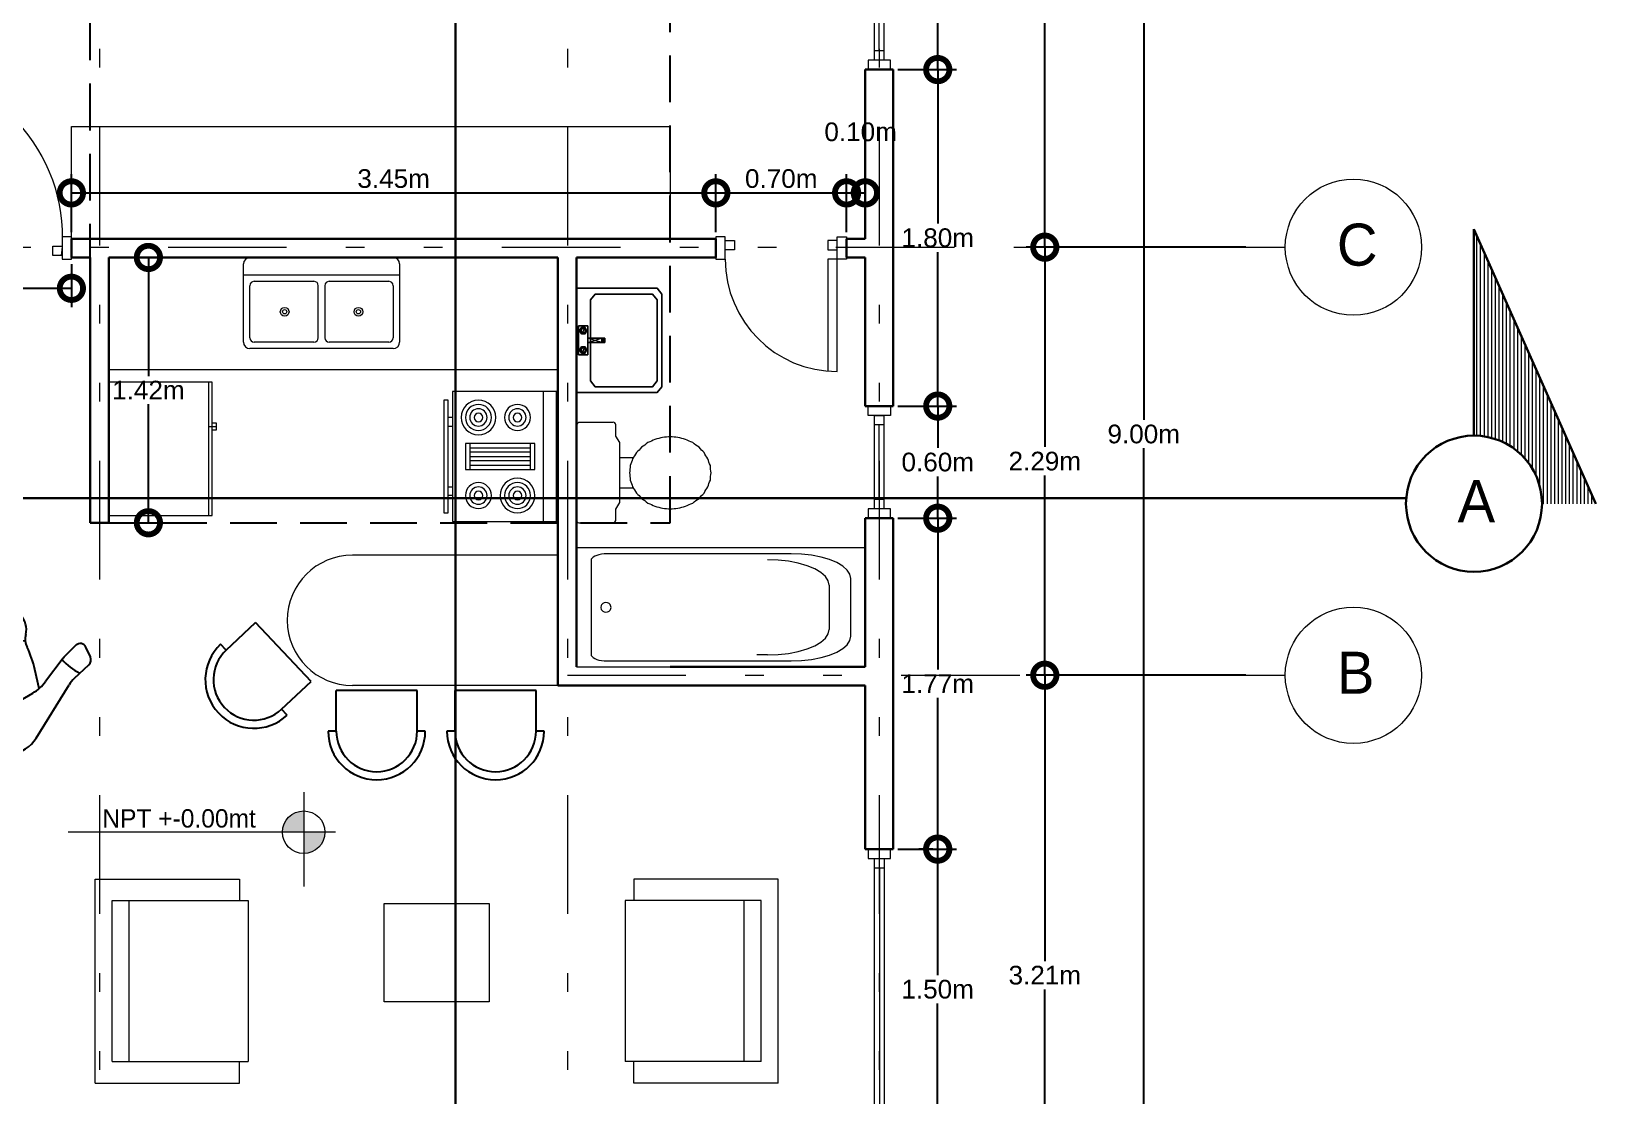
# Model space of a CAD drawing. Header units: inches. Extents: x -22.5 to 70.9, y -14.1 to 48.3.
# Drawn here: x 31.52 to 39.89, y 29.08 to 34.77 of the extents above; entities that cross this region are included whole.
import ezdxf

# ---------------------------------------------------------------- set-up
doc = ezdxf.new("R2010")
doc.units = ezdxf.units.IN
doc.header["$MEASUREMENT"] = 0
for name, pattern in [('DASHDOT2', [12.7, 6.35, -3.175, 0, -3.175]), ('DASHED2', [0.375, 0.25, -0.125]), ('DIVIDE', [31.75, 12.7, -6.35, 0, -6.35, 0, -6.35]), ('HIDDEN', [0.375, 0.25, -0.125])]:
    doc.linetypes.add(name, pattern=pattern)
for name, color, linetype, lineweight in [('corte', 7, 'Continuous', 30), ('cotas', 1, 'Continuous', 13), ('ejes', 253, 'DIVIDE', 13), ('muebles', 6, 'Continuous', 13), ('paredes', 7, 'Continuous', 30), ('proyecciones', 95, 'DASHED2', 25), ('punto 1', 2, 'DASHDOT2', 9), ('punto 2', 3, 'Continuous', 20), ('pv', 4, 'Continuous', 5), ('rotulacion', 7, 'Continuous', 15)]:
    doc.layers.add(name, color=color, linetype=linetype, lineweight=lineweight)
doc.layers.add('FURNITURE', color=6, linetype='Continuous')
doc.layers.add('PERSONAS', color=51, linetype='Continuous')
doc.styles.add('ATTR', font='romans.shx', dxfattribs={"width": 0.8, "height": 46.489728})
doc.styles.add('DIMS', font='ARIAL.TTF')
doc.dimstyles.new('DIMS', dxfattribs={"dimtxt": 0.1, "dimasz": 0.25, "dimexe": 0.1, "dimexo": 0.025, "dimgap": 0.025, "dimtad": 1, "dimtih": 1, "dimtoh": 1, "dimzin": 1, "dimdsep": 46, "dimtxsty": 'DIMS', "dimblk1": 'DOTSMALL', "dimblk2": 'DOTSMALL', "dimsah": 1, "dimcen": 0.09, "dimclrd": 9, "dimclre": 9, "dimclrt": 2, "dimazin": 0, "dimtfac": 1, "dimtofl": 0, "dimtmove": 0, "dimatfit": 3, "dimldrblk": 'DOTSMALL', "dimfxl": 1, "dimtolj": 1, "dimtzin": 0, "dimarcsym": 0})

# ---------------------------------------------------------------- blocks, each defined once
blk = doc.blocks.new('Range-Oven - 30 in top')
for p, q in [((0, -3), (30, -3)), ((12, -6), (18, -6)), ((13, -20), (13, -6)), ((14, -6), (14, -20)), ((15, -20), (15, -6)), ((16, -6), (16, -20)), ((17, -20), (17, -6)), ((18, -20), (12, -20)), ((6, -24), (6, -25)), ((8, -25), (8, -24)), ((22, -25), (22, -24)), ((24, -24), (24, -25))]:
    blk.add_line(p, q)
for points in [[(0, -24), (0, 0), (30, 0), (30, -24)], [(12, -21), (12, -5), (18, -5), (18, -21)], [(2, -26), (2, -25), (28, -25), (28, -26)]]:
    blk.add_lwpolyline(points, close=True)
for centre, radius in [((6, -9), 4), ((6, -9), 3), ((6, -9), 2), ((24, -9), 3), ((24, -9), 2), ((6, -9), 1), ((24, -9), 1), ((24, -18), 4), ((6, -18), 3), ((6, -18), 2), ((6, -18), 1), ((24, -18), 3), ((24, -18), 2), ((24, -18), 1)]:
    blk.add_circle(centre, radius)
blk = doc.blocks.new('Sink-double - 36 in top')
for p, q in [((-18, -4), (18, -4)), ((-0.75, -18.5), (-0.75, -6.5)), ((0.75, -6.5), (0.75, -18.5))]:
    blk.add_line(p, q)
for points in [[(-16.5, 0), (16.5, 0)], [(-18, -19.5), (-18, -1.5)], [(18, -1.5), (18, -19.5)], [(-16.5, -18.5), (-16.5, -6.5)], [(-15.5, -5.5), (-1.75, -5.5)], [(1.75, -5.5), (15.5, -5.5)], [(16.5, -6.5), (16.5, -18.5)], [(16.5, -21), (-16.5, -21)], [(-1.75, -19.5), (-15.5, -19.5)], [(15.5, -19.5), (1.75, -19.5)]]:
    blk.add_lwpolyline(points)
for centre, radius in [((-8.5, -12.5), 1), ((-8.5, -12.5), 0.5), ((8.5, -12.5), 1), ((8.5, -12.5), 0.5)]:
    blk.add_circle(centre, radius)
for centre, radius, start, end in [((-16.5, -1.5), 1.5, 90, 180), ((16.5, -1.5), 1.5, 0, 90), ((-15.5, -6.5), 1, 90, 180), ((-1.75, -6.5), 1, 0, 90), ((1.75, -6.5), 1, 90, 180), ((15.5, -6.5), 1, 0, 90), ((-16.5, -19.5), 1.5, 180, 270), ((-15.5, -18.5), 1, 180, 270), ((-1.75, -18.5), 1, 270, 0), ((1.75, -18.5), 1, 180, 270), ((15.5, -18.5), 1, 270, 0), ((16.5, -19.5), 1.5, 270, 0)]:
    blk.add_arc(centre, radius, start, end)
blk = doc.blocks.new('Refrigerator-2 door - 36 in top')
for p, q in [((0, -26.999999), (36, -26.999999)), ((11, -27.999999), (11, -28.999999)), ((11, -28.999999), (13, -28.999999)), ((12, -26.999999), (12, -28.999999)), ((13, -28.999999), (13, -27.999999))]:
    blk.add_line(p, q)
blk.add_lwpolyline([(0, -27.999999), (0, 0), (36, 0), (36, -27.999999)], close=True)
blk = doc.blocks.new('ffff')
at = {"layer": 'cotas', "color": 6}
for points in [[(-0.2895, 0.7934, 0), (-0.2895, -0.752, 0)], [(0.3469, 0.7934, 0), (-0.2895, 0.7934, 0)], [(0.3469, -0.752, 0), (0.3469, 0.7934, 0)], [(-0.2227, 0.7161, 0), (-0.2288, 0.7149, 0), (-0.2347, 0.711, 0), (-0.2402, 0.7048, 0), (-0.2452, 0.6963, 0), (-0.2495, 0.6858, 0), (-0.253, 0.6737, 0), (-0.2556, 0.6603, 0), (-0.2571, 0.646, 0), (-0.2577, 0.6313, 0)], [(0.2801, 0.7161, 0), (-0.2227, 0.7161, 0)], [(0.3151, 0.6313, 0), (0.3145, 0.646, 0), (0.313, 0.6603, 0), (0.3104, 0.6737, 0), (0.3069, 0.6858, 0), (0.3026, 0.6963, 0), (0.2976, 0.7048, 0), (0.2921, 0.711, 0), (0.2862, 0.7149, 0), (0.2801, 0.7161, 0)], [(-0.2577, 0.6313, 0), (-0.2577, -0.3552, 0)], [(0.0042, 0.6452, 0), (0.0027, 0.6363, 0)], [(0.0027, 0.6363, 0), (0.0042, 0.6273, 0)], [(0.0103, 0.6556, 0), (0.0081, 0.6528, 0), (0.0061, 0.6493, 0), (0.0042, 0.6452, 0)], [(0.0042, 0.6273, 0), (0.0061, 0.6232, 0), (0.0081, 0.6197, 0), (0.0103, 0.617, 0)], [(0.0181, 0.6613, 0), (0.0142, 0.659, 0), (0.0103, 0.6556, 0)], [(0.0103, 0.617, 0), (0.0142, 0.6136, 0), (0.0181, 0.6112, 0)], [(0.0287, 0.6636, 0), (0.0181, 0.6613, 0)], [(0.0181, 0.6112, 0), (0.0287, 0.609, 0)], [(0.0382, 0.6621, 0), (0.0287, 0.6636, 0)], [(0.0287, 0.609, 0), (0.0393, 0.6112, 0)], [(0.0471, 0.6556, 0), (0.0427, 0.6594, 0), (0.0382, 0.6621, 0)], [(0.0393, 0.6112, 0), (0.0432, 0.6136, 0), (0.0471, 0.617, 0)], [(0.0532, 0.6452, 0), (0.0514, 0.6493, 0), (0.0493, 0.6528, 0), (0.0471, 0.6556, 0)], [(0.0471, 0.617, 0), (0.0493, 0.6197, 0), (0.0514, 0.6232, 0), (0.0532, 0.6273, 0)], [(0.0547, 0.6363, 0), (0.0532, 0.6452, 0)], [(0.0532, 0.6273, 0), (0.0547, 0.6363, 0)], [(0.3151, -0.3552, 0), (0.3151, 0.6313, 0)], [(-0.2258, -0.2278, 0), (-0.2258, -0.1721, 0)], [(-0.2258, -0.2278, 0), (-0.2238, -0.2853, 0), (-0.2176, -0.3409, 0), (-0.2076, -0.3932, 0), (-0.194, -0.4404, 0), (-0.1772, -0.4811, 0), (-0.1578, -0.5142, 0), (-0.1363, -0.5385, 0), (-0.1133, -0.5535, 0), (-0.0897, -0.5585, 0)], [(0.1471, -0.5585, 0), (0.1707, -0.5535, 0), (0.1937, -0.5385, 0), (0.2152, -0.5142, 0), (0.2346, -0.4811, 0), (0.2514, -0.4404, 0), (0.265, -0.3932, 0), (0.275, -0.3409, 0), (0.2812, -0.2853, 0), (0.2833, -0.2278, 0)], [(-0.2577, -0.3552, 0), (-0.2557, -0.4107, 0), (-0.2497, -0.4645, 0), (-0.24, -0.515, 0), (-0.2269, -0.5606, 0), (-0.2107, -0.6, 0), (-0.1919, -0.6319, 0), (-0.1711, -0.6555, 0), (-0.1489, -0.6699, 0), (-0.1261, -0.6748, 0)], [(0.1835, -0.6748, 0), (0.2063, -0.6699, 0), (0.2285, -0.6555, 0), (0.2493, -0.6319, 0), (0.2681, -0.6, 0), (0.2843, -0.5606, 0), (0.2974, -0.515, 0), (0.3071, -0.4645, 0), (0.3131, -0.4107, 0), (0.3151, -0.3552, 0)], [(0.1471, -0.5585, 0), (-0.0897, -0.5585, 0)], [(-0.2895, -0.752, 0), (0.3469, -0.752, 0)], [(-0.1261, -0.6748, 0), (0.1835, -0.6748, 0)]]:
    blk.add_polyline3d(points, dxfattribs=at)
blk = doc.blocks.new('M_BATH_BASIN_Basin - Rect_M')
at = {"color": 0, "linetype": 'ByBlock', "lineweight": -2}
for p, q in [((16.73, 10.83, 33.46), (0, 10.83, 33.46)), ((0, 10.83, 33.46), (0, -10.83, 33.46)), ((17.72, 9.62, 33.46), (16.73, 10.83, 33.46)), ((3.84, 9.62, 33.46), (2.85, 8.42, 33.46)), ((2.85, 8.42, 33.46), (2.85, -8.42, 33.46)), ((15.75, 9.62, 33.46), (3.84, 9.62, 33.46)), ((16.73, 8.42, 33.46), (15.75, 9.62, 33.46)), ((16.73, -8.42, 33.46), (16.73, 8.42, 33.46)), ((17.72, -9.62, 33.46), (17.72, 9.62, 33.46)), ((2.85, -8.42, 33.46), (3.84, -9.62, 33.46)), ((3.84, -9.62, 33.46), (15.75, -9.62, 33.46)), ((15.75, -9.62, 33.46), (16.73, -8.42, 33.46)), ((16.73, -10.83, 33.46), (17.72, -9.62, 33.46)), ((0, -10.83, 33.46), (16.73, -10.83, 33.46))]:
    blk.add_line(p, q, dxfattribs=at)
for points, invisible_edges in [([(0, -10.83, 27.56), (0, 10.83, 27.56), (16.73, 10.83, 27.56), (16.73, -10.83, 27.56)], 4), ([(3.84, 9.62, 33.46), (15.75, 9.62, 33.46), (16.73, 10.83, 33.46), (0, 10.83, 33.46)], 26), ([(0, -10.83, 33.46), (0, 10.83, 33.46), (2.85, 8.42, 33.46), (2.85, -8.42, 33.46)], 10), ([(2.85, 8.42, 33.46), (3.84, 9.62, 33.46), (0, 10.83, 33.46)], 10), ([(16.73, 8.42, 33.46), (17.72, 9.62, 33.46), (16.73, 10.83, 33.46), (15.75, 9.62, 33.46)], 5), ([(16.73, -10.83, 27.56), (17.72, -9.62, 27.56), (17.72, 9.62, 27.56), (16.73, 10.83, 27.56)], 8), ([(16.73, -8.42, 33.46), (16.73, 8.42, 33.46), (17.72, 9.62, 33.46), (17.72, -9.62, 33.46)], 10), ([(0, -10.83, 33.46), (3.84, -9.62, 33.46), (2.85, -8.42, 33.46)], 9), ([(16.73, -10.83, 33.46), (15.75, -9.62, 33.46), (3.84, -9.62, 33.46), (0, -10.83, 33.46)], 5), ([(16.73, -10.83, 33.46), (15.75, -9.62, 33.46), (16.73, -8.42, 33.46), (17.72, -9.62, 33.46)], 5)]:
    blk.add_3dface(points, dxfattribs=dict(at, invisible_edges=invisible_edges))
at = {"color": 0, "lineweight": -2}
mesh = blk.add_polyface(dxfattribs=at)
corners = [(1.75, -1.35, 35.94), (1.75, -1.35, 34.84), (1, -1.35, 34.84), (1, -1.35, 35.94), (1, -2.65, 34.84), (1, -2.65, 35.94), (1.75, -2.65, 35.94), (1.75, -2.65, 34.84), (0.63, -2, 35.94), (0.63, -2, 34.84), (2.13, -2, 34.84), (2.13, -2, 35.94), (1, 2.65, 34.84), (1, 2.65, 35.94), (0.63, 2, 35.94), (0.63, 2, 34.84), (1.75, 2.65, 35.94), (1.75, 2.65, 34.84), (1, 1.35, 34.84), (1, 1.35, 35.94), (1.75, 1.35, 35.94), (1.75, 1.35, 34.84), (2.13, 2, 34.84), (2.13, 2, 35.94), (5.25, -0.47, 35.48), (2.36, -0.47, 34.45), (2.36, -0.47, 33.46), (5.84, -0.47, 35.48), (5.84, -0.47, 36.07), (5.16, -0.47, 36.07), (5.25, 0.47, 35.48), (5.84, 0.47, 35.48), (5.84, 0.47, 36.07), (2.36, 0.47, 33.46), (2.36, 0.47, 34.45), (5.16, 0.47, 36.07), (0.39, 3, 33.46), (0.39, 3, 34.45), (0.39, -3, 34.45), (0.39, -3, 33.46), (2.36, -3, 33.46), (2.36, -3, 34.45), (2.36, 3, 34.45), (2.36, 3, 33.46), (1.12, -1.55, 34.45), (1.12, -1.55, 34.84), (0.86, -2, 34.84), (0.86, -2, 34.45), (1.12, -2.45, 34.45), (1.12, -2.45, 34.84), (1.64, -2.45, 34.84), (1.64, -2.45, 34.45), (1.9, -2, 34.45), (1.9, -2, 34.84), (1.64, -1.55, 34.84), (1.64, -1.55, 34.45), (1.64, 2.45, 34.84), (1.64, 2.45, 34.45), (1.12, 2.45, 34.45), (1.12, 2.45, 34.84), (1.9, 2, 34.45), (1.9, 2, 34.84), (1.64, 1.55, 34.84), (1.64, 1.55, 34.45), (1.12, 1.55, 34.45), (1.12, 1.55, 34.84), (0.86, 2, 34.84), (0.86, 2, 34.45), (2.13, -2, 35.94), (1.75, -2.65, 35.94), (1, -1.35, 35.94), (2.13, 2, 35.94)]
mesh.append_faces([[corners[k] for k in face] for face in [(0, 1, 2, 3), (4, 5, 6, 7), (8, 9, 4, 5), (2, 3, 8, 9), (6, 7, 10, 11), (10, 11, 0, 1), (12, 13, 14, 15), (16, 17, 12, 13), (18, 19, 20, 21), (14, 15, 18, 19), (22, 23, 16, 17), (20, 21, 22, 23), (36, 37, 38, 39), (40, 41, 42, 43), (38, 39, 40, 41), (42, 43, 36, 37), (44, 45, 46, 47), (46, 47, 48, 49), (48, 49, 50, 51), (50, 51, 52, 53), (52, 53, 54, 55), (54, 55, 44, 45), (56, 57, 58, 59), (60, 61, 56, 57), (62, 63, 60, 61), (64, 65, 62, 63), (66, 67, 64, 65), (58, 59, 66, 67), (38, 41, 42, 37)]], dxfattribs={"color": 0})
mesh.append_faces([[corners[k] for k in face] for face in [(24, 25, 26, 26), (30, 26, 33, 33), (30, 26, 24, 24), (34, 29, 35, 35), (34, 29, 25, 25), (25, 33, 34, 34), (27, 32, 31, 31), (31, 24, 30, 30), (31, 24, 27, 27), (35, 28, 32, 32), (35, 28, 29, 29)]], dxfattribs={"vtx0": -1, "color": 0})
mesh.append_faces([[corners[k] for k in face] for face in [(24, 25, 29, 29), (30, 34, 35, 35)]], dxfattribs={"vtx0": -1, "vtx2": -1, "vtx3": -1, "color": 0})
mesh.append_faces([[corners[k] for k in face] for face in [(28, 29, 24, 24), (35, 32, 30, 30)]], dxfattribs={"vtx1": -1, "vtx2": -1, "vtx3": -1, "color": 0})
mesh.append_faces([[corners[k] for k in face] for face in [(0, 68, 69, 70), (8, 5, 6, 3), (16, 71, 20, 13), (14, 19, 20, 13)]], dxfattribs={"vtx2": -1, "color": 0})
mesh.append_faces([[corners[k] for k in face] for face in [(24, 27, 28, 28), (30, 31, 32, 32), (30, 33, 34, 34), (33, 26, 25, 25), (32, 28, 27, 27)]], dxfattribs={"vtx2": -1, "vtx3": -1, "color": 0})
at = {"color": 0, "linetype": 'ByBlock', "lineweight": -2}
mesh = blk.add_polymesh((2, 6), dxfattribs=dict(at, n_close=True))
for k, corner in enumerate([(16.73, 10.83, 33.46), (17.72, 9.62, 33.46), (17.72, -9.62, 33.46), (16.73, -10.83, 33.46), (0, -10.83, 33.46), (0, 10.83, 33.46), (16.73, 10.83, 27.56), (17.72, 9.62, 27.56), (17.72, -9.62, 27.56), (16.73, -10.83, 27.56), (0, -10.83, 27.56), (0, 10.83, 27.56)]):
    mesh.set_mesh_vertex(divmod(k, 6), corner)
mesh = blk.add_polymesh((2, 8), dxfattribs=dict(at, n_close=True))
for k, corner in enumerate([(3.84, 9.62, 33.46), (15.75, 9.62, 33.46), (16.73, 8.42, 33.46), (16.73, -8.42, 33.46), (15.75, -9.62, 33.46), (3.84, -9.62, 33.46), (2.85, -8.42, 33.46), (2.85, 8.42, 33.46), (3.84, 9.62, 27.56), (15.75, 9.62, 27.56), (16.73, 8.42, 27.56), (16.73, -8.42, 27.56), (15.75, -9.62, 27.56), (3.84, -9.62, 27.56), (2.85, -8.42, 27.56), (2.85, 8.42, 27.56)]):
    mesh.set_mesh_vertex(divmod(k, 8), corner)
blk = doc.blocks.new('fdfgdf')
at = {"layer": 'muebles', "lineweight": 5}
for p, q in [((-0.1209, -0.1204), (-0.1209, -0.192)), ((0.0404, -0.1204), (0.0404, -0.1908))]:
    blk.add_line(p, q, dxfattribs=at)
for points in [[(0.2287, 0.0928), (0.2287, -0.0806, -0.33208), (0.2152, -0.0986), (0.1545, -0.0986), (0.1204, -0.1204), (-0.2008, -0.1204), (-0.235, -0.0986), (-0.2957, -0.0986, -0.501412), (-0.3091, -0.0806), (-0.3091, 0.0928, -0.33208), (-0.2957, 0.1108), (0.2152, 0.1108, -0.501412), (0.2287, 0.0928)], [(-0.2324, -0.3906, 0.042845), (-0.2289, -0.3498, 0.041358), (-0.2182, -0.3087, 0.047619), (-0.2007, -0.2706, 0.046559), (-0.1758, -0.2357, 0.05104), (-0.1478, -0.2093, 0.05018), (-0.1145, -0.1887, 0.057353), (-0.0782, -0.176, 0.056071), (-0.0391, -0.1716, 0.056071), (0, -0.176, 0.057353), (0.0363, -0.1887, 0.05018), (0.0696, -0.2093, 0.05104), (0.0976, -0.2357, 0.046559), (0.1225, -0.2706, 0.047619), (0.14, -0.3087, 0.041358), (0.1507, -0.3498, 0.042845), (0.1542, -0.3906, 0.042845), (0.1507, -0.4314, 0.041358), (0.14, -0.4725, 0.047619), (0.1225, -0.5106, 0.046559), (0.0976, -0.5455, 0.05104), (0.0696, -0.5719, 0.05018), (0.0363, -0.5924, 0.057353), (0, -0.6052, 0.056071), (-0.0391, -0.6096, 0.056071), (-0.0782, -0.6052, 0.057353), (-0.1145, -0.5924, 0.05018), (-0.1478, -0.5719, 0.05104), (-0.1758, -0.5455, 0.046559), (-0.2007, -0.5106, 0.047619), (-0.2182, -0.4725, 0.041358), (-0.2289, -0.4314, 0.042845)]]:
    blk.add_lwpolyline(points, format="xyb", close=True, dxfattribs=at)
blk = doc.blocks.new('p1.00')
at = {"layer": 'pv', "linetype": 'Continuous'}
for p, q in [((0.9, 1.02), (0.95, 1.02)), ((0.9, 0.12), (0.9, 1.02)), ((0.95, 1.02), (0.95, 0.12)), ((0, 0), (0, 0.12)), ((0, 0.12), (0.05, 0.12)), ((0.05, 0.12), (0.05, 0)), ((0.95, 0.12), (0.9, 0.12)), ((0.95, 0.12), (0.95, 0)), ((1, 0.12), (0.95, 0.12)), ((1, 0), (1, 0.12)), ((0.05, 0), (0, 0)), ((0.1, 0.07), (0.05, 0.07)), ((0.05, 0.07), (0.05, 0.02)), ((0.05, 0.02), (0.1, 0.02)), ((0.1, 0.02), (0.1, 0.07)), ((0.9, 0.07), (0.95, 0.07)), ((0.9, 0.02), (0.9, 0.07)), ((0.95, 0.02), (0.9, 0.02)), ((0.95, 0.07), (0.95, 0.02)), ((0.95, 0), (1, 0))]:
    blk.add_line(p, q, dxfattribs=at)
blk.add_arc((0.95, 0.12), 0.9014, 93.17983, 186.36951, dxfattribs=at)
blk = doc.blocks.new('SILLA-C')
at = {"layer": 'FURNITURE'}
for p, q in [((-278.3, 19.7), (-228.3, 19.7)), ((-228.3, 19.7), (-228.3, -230.3)), ((271.7, 19.7), (271.7, -230.3)), ((271.7, 19.7), (321.7, 19.7)), ((-228.3, -230.3), (271.7, -230.3))]:
    blk.add_line(p, q, dxfattribs=at)
for radius in [300, 250]:
    blk.add_arc((21.7, 19.7), radius, 0, 180, dxfattribs=at)
blk = doc.blocks.new('M_DFURN_FURN_3D SOFA - 1-SEAT_P')
at = {"color": 0, "linetype": 'ByBlock'}
for p, q in [((0, 0.499968), (0, -0.499968)), ((0, 0.499968), (0.944418, 0.499968)), ((0.944418, 0.499968), (0.944418, 0.394416)), ((0.111108, 0.394416), (0.111108, -0.394416)), ((0.111108, 0.394416), (0.999972, 0.394416)), ((0.222216, 0.394416), (0.222216, -0.394416)), ((0.999972, -0.394416), (0.999972, 0.394416)), ((0.111108, -0.394416), (0.999972, -0.394416)), ((0.944418, -0.499968), (0.944418, -0.394416)), ((0, -0.499968), (0.944418, -0.499968))]:
    blk.add_line(p, q, dxfattribs=at)
blk = doc.blocks.new('PERSON6')
for p, q in [((-211.4, 481.1), (-263.6, 457.5)), ((-97.5, 396), (-169, 472.6)), ((-209.9, 339.6), (-273.5, 403.1)), ((222.9, 191.3), (-61.7, 366.7)), ((-204.3, 334.7), (-79.6, 241.5)), ((-41.7, 206.1), (-144.9, 183.6)), ((27.8, 96.9), (-17.9, 173.1)), ((16.7, -138.4), (16.9, -220)), ((310.5, -93.8), (459.6, -165.6)), ((476.1, -227.8), (473.3, -185.8)), ((-25.4, -299.6), (-121.2, -364.1)), ((40.8, -434.8), (232.6, -326.3)), ((274.5, -290.2), (453.1, -257.5)), ((-254.7, -407.9), (-174.6, -387.9)), ((-287.9, -508.3), (-255, -521.2))]:
    blk.add_line(p, q)
for centre, radius, start, end in [((-249.8, 426.9), 33.6, 114.3289, 225.0749), ((-196.1, 447.3), 37.1, 43.04742, 114.3289), ((-377.8, 542.5), 279, 310.2798, 335.1266), ((-173, 376.6), 52.3, 225.0749, 233.1985), ((29.3, 514.4), 173.5, 223.0474, 238.3462), ((-34.2, -324.6), 520.2, 102.2874, 116.0863), ((-222.6, 50.3), 238.7, 30.94038, 53.19852), ((130.5, 41.5), 176, 4.44331, 58.34624), ((-392.3, 65.4), 58.4, 136.3267, 280.8408), ((-357.6, 32.2), 106.4, 75.87368, 136.3267), ((-307.1, 232.7), 100.4, 255.8737, 296.0863), ((-153.8, 108.4), 144.4, 170.2261, 220.722), ((-67.1, -15.3), 100.8, 100.4198, 245.01), ((69, -755.8), 853.7, 90.94088, 100.4198), ((57, -20.1), 117.9, 275.35, 90.94088), ((-300, -416.7), 432.4, 82.93921, 100.8408), ((-178.5, 564.9), 556.6, 262.9392, 271.3753), ((-1262.5, -66.8), 1573.2, 354.5146, 4.44331), ((35.8, 205.6), 344.5, 245.01, 275.35), ((204.9, -195.8), 208.1, 339.9603, 15.71477), ((449.1, -187.5), 24.3, 3.81959, 64.29628), ((-78.8, -220.2), 95.7, 303.9579, 0.11911), ((163.3, -203.7), 140.9, 299.4997, 354.5146), ((448, -229.7), 28.2, 280.3824, 3.81959), ((-247.7, -435.9), 28.9, 104.0369, 168.997), ((-760.7, -693.8), 643.7, 18.18573, 27.9294), ((-215.6, -223.9), 169.1, 284.0369, 303.9579), ((-276.2, -478.5), 32, 117.0446, 248.5681), ((-303.4, -425.1), 28, 297.0446, 348.997), ((-131.6, -664.7), 172.7, 94.81736, 122.0278), ((-184.6, -36.4), 457.8, 274.8174, 299.4997), ((-242, -488.2), 35.5, 248.5681, 302.0278)]:
    blk.add_arc(centre, radius, start, end)
at = {"style": 'ATTR', "width": 0.8, "flags": 9}
blk.add_attdef('ESTCODE', (0, 0), '', height=25.2, dxfattribs=at)
blk = doc.blocks.new('dfgd')
at = {"layer": 'pv', "linetype": 'Continuous'}
for p, q in [((-0.3243, 0.9866), (-0.2043, 0.9866)), ((-0.3243, 0.9366), (-0.3243, 0.9866)), ((-0.2043, 0.9366), (-0.3243, 0.9366)), ((-0.2893, -0.5334), (-0.2893, 0.9366)), ((-0.2893, 0.9366), (-0.2393, 0.9366)), ((-0.2393, 0.9366), (-0.2393, -0.5334)), ((-0.2043, 0.9866), (-0.2043, 0.9366)), ((-0.2393, 0.8866), (-0.2893, 0.8866)), ((-0.2643, -0.4834), (-0.2643, 0.8866)), ((-0.2393, -0.4834), (-0.2893, -0.4834)), ((-0.3243, -0.5334), (-0.3243, -0.5834)), ((-0.2043, -0.5334), (-0.3243, -0.5334)), ((-0.3243, -0.5834), (-0.2043, -0.5834)), ((-0.2393, -0.5334), (-0.2893, -0.5334)), ((-0.2043, -0.5834), (-0.2043, -0.5334))]:
    blk.add_line(p, q, dxfattribs=at)
blk = doc.blocks.new('hj')
at = {"layer": 'pv', "linetype": 'Continuous'}
for p, q in [((-0.1292, 0.9253), (-0.2492, 0.9253)), ((-0.2492, 0.9253), (-0.2492, 0.8753)), ((-0.1292, 0.8753), (-0.1292, 0.9253)), ((-0.2492, 0.8753), (-0.1292, 0.8753)), ((-0.2142, -0.5247), (-0.2142, 0.8753)), ((-0.2142, 0.8753), (-0.1642, 0.8753)), ((-0.1642, 0.8753), (-0.1642, -0.5247)), ((-0.2142, 0.8253), (-0.1642, 0.8253)), ((-0.1892, 0.8253), (-0.1892, -0.4747)), ((-0.2142, -0.4747), (-0.1642, -0.4747)), ((-0.2492, -0.5247), (-0.1292, -0.5247)), ((-0.2492, -0.5747), (-0.2492, -0.5247)), ((-0.1292, -0.5747), (-0.2492, -0.5747)), ((-0.1642, -0.5247), (-0.2142, -0.5247)), ((-0.1292, -0.5247), (-0.1292, -0.5747))]:
    blk.add_line(p, q, dxfattribs=at)
blk = doc.blocks.new('_DOTSMALL')
at = {"color": 0, "linetype": 'ByBlock', "const_width": 0.5}
blk.add_lwpolyline([(-0.0625, 0, 1), (0.0625, 0, 1)], format="xyb", close=True, dxfattribs=at)
blk = doc.blocks.new('*D208')
at = {"layer": 'cotas', "color": 9, "lineweight": -2}
for p, q in [((37.4497, 37.1146), (37.3747, 37.1146)), ((37.4747, 37.1146), (37.4747, 32.6907)), ((37.4747, 28.1146), (37.4747, 32.5386)), ((38.2075, 28.1146), (37.3747, 28.1146))]:
    blk.add_line(p, q, dxfattribs=at)
at = {"layer": 'Defpoints', "color": 0}
for p in [(37.4747, 37.1146), (37.4747, 37.1146), (38.2325, 28.1146)]:
    blk.add_point(p, dxfattribs=at)
at = {"layer": 'cotas', "color": 9, "lineweight": -2, "xscale": 0.25, "yscale": 0.25, "zscale": 0.25}
for p, rotation in [((37.4747, 37.1146), 90), ((37.4747, 28.1146), 270)]:
    blk.add_blockref('_DOTSMALL', p, dxfattribs=dict(at, rotation=rotation))
at = {"layer": 'cotas', "color": 2, "insert": (37.4747, 32.6146), "char_height": 0.1, "attachment_point": 5, "style": 'DIMS'}
blk.add_mtext('\\A1;9.00m', dxfattribs=at)
blk = doc.blocks.new('*D214')
at = {"layer": 'cotas', "color": 9, "lineweight": -2}
for p, q in [((36.1592, 36.1346), (36.472, 36.1346)), ((36.372, 36.1346), (36.372, 35.4257)), ((36.372, 34.5646), (36.372, 35.2736)), ((36.1592, 34.5646), (36.472, 34.5646))]:
    blk.add_line(p, q, dxfattribs=at)
at = {"layer": 'Defpoints', "color": 0}
for p in [(36.1342, 36.1346), (36.372, 36.1346), (36.1342, 34.5646)]:
    blk.add_point(p, dxfattribs=at)
at = {"layer": 'cotas', "color": 9, "lineweight": -2, "xscale": 0.25, "yscale": 0.25, "zscale": 0.25}
for p, rotation in [((36.372, 36.1346), 90), ((36.372, 34.5646), 270)]:
    blk.add_blockref('_DOTSMALL', p, dxfattribs=dict(at, rotation=rotation))
at = {"layer": 'cotas', "color": 2, "insert": (36.372, 35.3496), "char_height": 0.1, "attachment_point": 5, "style": 'DIMS'}
blk.add_mtext('\\A1;1.57m', dxfattribs=at)
blk = doc.blocks.new('*D217')
at = {"layer": 'cotas', "color": 9, "lineweight": -2}
for p, q in [((30.7342, 33.5246), (30.7342, 33.2946)), ((31.7342, 33.5246), (31.7342, 33.2946)), ((30.7342, 33.3946), (31.7342, 33.3946))]:
    blk.add_line(p, q, dxfattribs=at)
at = {"layer": 'Defpoints', "color": 0}
for p in [(30.7342, 33.5496), (31.7342, 33.5496), (31.7342, 33.3946)]:
    blk.add_point(p, dxfattribs=at)
at = {"layer": 'cotas', "color": 9, "lineweight": -2, "xscale": 0.25, "yscale": 0.25, "zscale": 0.25, "rotation": 180}
blk.add_blockref('_DOTSMALL', (30.7342, 33.3946), dxfattribs=at)
at = {"layer": 'cotas', "color": 9, "lineweight": -2, "xscale": 0.25, "yscale": 0.25, "zscale": 0.25}
blk.add_blockref('_DOTSMALL', (31.7342, 33.3946), dxfattribs=at)
at = {"layer": 'cotas', "color": 2, "insert": (31.2342, 33.4707), "char_height": 0.1, "attachment_point": 5, "style": 'DIMS'}
blk.add_mtext('\\A1;1.00m', dxfattribs=at)
blk = doc.blocks.new('*D219')
at = {"layer": 'cotas', "color": 9, "lineweight": -2}
for p, q in [((31.9592, 33.5596), (32.2464, 33.5596)), ((32.1464, 33.5596), (32.1464, 32.9252)), ((32.1464, 32.1404), (32.1464, 32.7748)), ((31.9092, 32.1404), (32.2464, 32.1404))]:
    blk.add_line(p, q, dxfattribs=at)
at = {"layer": 'Defpoints', "color": 0}
for p in [(31.9342, 33.5596), (31.8842, 32.1404), (32.1464, 32.1404)]:
    blk.add_point(p, dxfattribs=at)
at = {"layer": 'cotas', "color": 9, "lineweight": -2, "xscale": 0.25, "yscale": 0.25, "zscale": 0.25}
for p, rotation in [((32.1464, 33.5596), 90), ((32.1464, 32.1404), 270)]:
    blk.add_blockref('_DOTSMALL', p, dxfattribs=dict(at, rotation=rotation))
at = {"layer": 'cotas', "color": 2, "insert": (32.1464, 32.85), "char_height": 0.1, "attachment_point": 5, "style": 'DIMS'}
blk.add_mtext('\\A1;1.42m', dxfattribs=at)
blk = doc.blocks.new('*D220')
at = {"layer": 'cotas', "color": 9, "lineweight": -2}
for p, q in [((38.021, 31.3246), (36.8451, 31.3246)), ((36.9451, 31.3246), (36.9451, 29.7957)), ((36.9451, 28.1146), (36.9451, 29.6435)), ((38.021, 28.1146), (36.8451, 28.1146))]:
    blk.add_line(p, q, dxfattribs=at)
at = {"layer": 'Defpoints', "color": 0}
for p in [(36.9451, 31.3246), (38.046, 31.3246), (38.046, 28.1146)]:
    blk.add_point(p, dxfattribs=at)
at = {"layer": 'cotas', "color": 9, "lineweight": -2, "xscale": 0.25, "yscale": 0.25, "zscale": 0.25}
for p, rotation in [((36.9451, 31.3246), 90), ((36.9451, 28.1146), 270)]:
    blk.add_blockref('_DOTSMALL', p, dxfattribs=dict(at, rotation=rotation))
at = {"layer": 'cotas', "color": 2, "insert": (36.9451, 29.7196), "char_height": 0.1, "attachment_point": 5, "style": 'DIMS'}
blk.add_mtext('\\A1;3.21m', dxfattribs=at)
blk = doc.blocks.new('*D221')
at = {"layer": 'cotas', "color": 9, "lineweight": -2}
for p, q in [((38.021, 33.6146), (36.8451, 33.6146)), ((36.9451, 33.6146), (36.9451, 32.5457)), ((36.9451, 31.3246), (36.9451, 32.3936)), ((38.021, 31.3246), (36.8451, 31.3246))]:
    blk.add_line(p, q, dxfattribs=at)
at = {"layer": 'Defpoints', "color": 0}
for p in [(36.9451, 33.6146), (38.046, 33.6146), (38.046, 31.3246)]:
    blk.add_point(p, dxfattribs=at)
at = {"layer": 'cotas', "color": 9, "lineweight": -2, "xscale": 0.25, "yscale": 0.25, "zscale": 0.25}
for p, rotation in [((36.9451, 33.6146), 90), ((36.9451, 31.3246), 270)]:
    blk.add_blockref('_DOTSMALL', p, dxfattribs=dict(at, rotation=rotation))
at = {"layer": 'cotas', "color": 2, "insert": (36.9451, 32.4696), "char_height": 0.1, "attachment_point": 5, "style": 'DIMS'}
blk.add_mtext('\\A1;2.29m', dxfattribs=at)
blk = doc.blocks.new('*D222')
at = {"layer": 'cotas', "color": 9, "lineweight": -2}
for p, q in [((36.9201, 37.1146), (36.8451, 37.1146)), ((36.9451, 37.1146), (36.9451, 35.4407)), ((36.9451, 33.6146), (36.9451, 35.2885)), ((38.021, 33.6146), (36.8451, 33.6146))]:
    blk.add_line(p, q, dxfattribs=at)
at = {"layer": 'Defpoints', "color": 0}
for p in [(36.9451, 37.1146), (36.9451, 37.1146), (38.046, 33.6146)]:
    blk.add_point(p, dxfattribs=at)
at = {"layer": 'cotas', "color": 9, "lineweight": -2, "xscale": 0.25, "yscale": 0.25, "zscale": 0.25}
for p, rotation in [((36.9451, 37.1146), 90), ((36.9451, 33.6146), 270)]:
    blk.add_blockref('_DOTSMALL', p, dxfattribs=dict(at, rotation=rotation))
at = {"layer": 'cotas', "color": 2, "insert": (36.9451, 35.3646), "char_height": 0.1, "attachment_point": 5, "style": 'DIMS'}
blk.add_mtext('\\A1;3.50m', dxfattribs=at)
blk = doc.blocks.new('*D248')
at = {"layer": 'cotas', "color": 9, "lineweight": -2}
for p, q in [((36.3465, 30.3946), (36.2715, 30.3946)), ((36.3715, 30.3946), (36.3715, 29.7207)), ((36.3715, 28.8946), (36.3715, 29.5686)), ((36.1592, 28.8946), (36.4715, 28.8946))]:
    blk.add_line(p, q, dxfattribs=at)
at = {"layer": 'Defpoints', "color": 0}
for p in [(36.3715, 30.3946), (36.3715, 30.3946), (36.1342, 28.8946)]:
    blk.add_point(p, dxfattribs=at)
at = {"layer": 'cotas', "color": 9, "lineweight": -2, "xscale": 0.25, "yscale": 0.25, "zscale": 0.25}
for p, rotation in [((36.3715, 30.3946), 90), ((36.3715, 28.8946), 270)]:
    blk.add_blockref('_DOTSMALL', p, dxfattribs=dict(at, rotation=rotation))
at = {"layer": 'cotas', "color": 2, "insert": (36.3715, 29.6446), "char_height": 0.1, "attachment_point": 5, "style": 'DIMS'}
blk.add_mtext('\\A1;1.50m', dxfattribs=at)
blk = doc.blocks.new('ghgf')
at = {"layer": 'pv', "linetype": 'Continuous'}
for p, q in [((-0.085, 0.3859), (0.035, 0.3859)), ((-0.085, 0.3359), (-0.085, 0.3859)), ((0.035, 0.3359), (-0.085, 0.3359)), ((-0.05, -0.1641), (-0.05, 0.3359)), ((-0.05, 0.3359), (0, 0.3359)), ((0, 0.3359), (0, -0.1641)), ((0.035, 0.3859), (0.035, 0.3359)), ((0, 0.2859), (-0.05, 0.2859)), ((-0.025, -0.1141), (-0.025, 0.2859)), ((0.035, -0.1641), (-0.085, -0.1641)), ((-0.085, -0.1641), (-0.085, -0.2141)), ((0, -0.1141), (-0.05, -0.1141)), ((0, -0.1641), (-0.05, -0.1641)), ((0.035, -0.2141), (0.035, -0.1641)), ((-0.085, -0.2141), (0.035, -0.2141))]:
    blk.add_line(p, q, dxfattribs=at)
blk = doc.blocks.new('*D386')
at = {"layer": 'cotas', "color": 9, "lineweight": -2}
for p, q in [((36.1592, 34.5646), (36.472, 34.5646)), ((36.372, 34.5646), (36.372, 33.7407)), ((36.372, 32.7646), (36.372, 33.5886)), ((36.1592, 32.7646), (36.472, 32.7646))]:
    blk.add_line(p, q, dxfattribs=at)
at = {"layer": 'Defpoints', "color": 0}
for p in [(36.1342, 34.5646), (36.1342, 32.7646), (36.372, 32.7646)]:
    blk.add_point(p, dxfattribs=at)
at = {"layer": 'cotas', "color": 9, "lineweight": -2, "xscale": 0.25, "yscale": 0.25, "zscale": 0.25}
for p, rotation in [((36.372, 34.5646), 90), ((36.372, 32.7646), 270)]:
    blk.add_blockref('_DOTSMALL', p, dxfattribs=dict(at, rotation=rotation))
at = {"layer": 'cotas', "color": 2, "insert": (36.372, 33.6646), "char_height": 0.1, "attachment_point": 5, "style": 'DIMS'}
blk.add_mtext('\\A1;1.80m', dxfattribs=at)
blk = doc.blocks.new('*D387')
at = {"layer": 'cotas', "color": 9, "lineweight": -2}
for p, q in [((36.1592, 32.7646), (36.472, 32.7646)), ((36.372, 32.7646), (36.372, 32.5407)), ((36.372, 32.1646), (36.372, 32.3886)), ((36.1592, 32.1646), (36.472, 32.1646))]:
    blk.add_line(p, q, dxfattribs=at)
at = {"layer": 'Defpoints', "color": 0}
for p in [(36.1342, 32.7646), (36.1342, 32.1646), (36.372, 32.1646)]:
    blk.add_point(p, dxfattribs=at)
at = {"layer": 'cotas', "color": 9, "lineweight": -2, "xscale": 0.25, "yscale": 0.25, "zscale": 0.25}
for p, rotation in [((36.372, 32.7646), 90), ((36.372, 32.1646), 270)]:
    blk.add_blockref('_DOTSMALL', p, dxfattribs=dict(at, rotation=rotation))
at = {"layer": 'cotas', "color": 2, "insert": (36.372, 32.4646), "char_height": 0.1, "attachment_point": 5, "style": 'DIMS'}
blk.add_mtext('\\A1;0.60m', dxfattribs=at)
blk = doc.blocks.new('*D388')
at = {"layer": 'cotas', "color": 9, "lineweight": -2}
for p, q in [((36.1592, 32.1646), (36.472, 32.1646)), ((36.372, 32.1646), (36.372, 31.3548)), ((36.372, 30.3946), (36.372, 31.2044)), ((36.1592, 30.3946), (36.472, 30.3946))]:
    blk.add_line(p, q, dxfattribs=at)
at = {"layer": 'Defpoints', "color": 0}
for p in [(36.1342, 32.1646), (36.1342, 30.3946), (36.372, 30.3946)]:
    blk.add_point(p, dxfattribs=at)
at = {"layer": 'cotas', "color": 9, "lineweight": -2, "xscale": 0.25, "yscale": 0.25, "zscale": 0.25}
for p, rotation in [((36.372, 32.1646), 90), ((36.372, 30.3946), 270)]:
    blk.add_blockref('_DOTSMALL', p, dxfattribs=dict(at, rotation=rotation))
at = {"layer": 'cotas', "color": 2, "insert": (36.372, 31.2796), "char_height": 0.1, "attachment_point": 5, "style": 'DIMS'}
blk.add_mtext('\\A1;1.77m', dxfattribs=at)
blk = doc.blocks.new('ghsgf')
at = {"layer": 'pv', "linetype": 'Continuous'}
for p, q in [((-0.4214, 0.4463), (-0.4214, 0.3263)), ((-0.3714, 0.4463), (-0.4214, 0.4463)), ((-0.3714, 0.3263), (-0.3714, 0.4463)), ((-0.3714, 0.4263), (-0.3214, 0.4263)), ((-0.3714, 0.3763), (-0.3714, 0.4263)), ((-0.3214, 0.4263), (-0.3214, 0.3763)), ((0.2286, 0.4263), (0.1786, 0.4263)), ((0.1786, 0.4263), (0.1786, 0.3763)), ((0.2286, 0.3263), (0.2286, 0.4463)), ((0.2286, 0.4463), (0.2786, 0.4463)), ((0.2286, 0.3763), (0.2286, 0.4263)), ((0.2786, 0.4463), (0.2786, 0.3263)), ((-0.3214, 0.3763), (-0.3714, 0.3763)), ((0.1786, 0.3763), (0.2286, 0.3763)), ((-0.4214, 0.3263), (-0.3714, 0.3263)), ((0.1786, 0.3263), (0.1786, -0.2716)), ((0.2286, 0.3263), (0.1786, 0.3263)), ((0.2286, -0.2737), (0.2286, 0.3263)), ((0.2786, 0.3263), (0.2286, 0.3263))]:
    blk.add_line(p, q, dxfattribs=at)
blk.add_arc((0.2286, 0.3263), 0.6, 180, 270, dxfattribs=at)
blk = doc.blocks.new('*D390')
at = {"layer": 'cotas', "color": 9, "lineweight": -2}
for p, q in [((31.7342, 33.6946), (31.7342, 34.0051)), ((35.1842, 33.6946), (35.1842, 34.0051)), ((31.7342, 33.9051), (35.1842, 33.9051))]:
    blk.add_line(p, q, dxfattribs=at)
at = {"layer": 'Defpoints', "color": 0}
for p in [(35.1842, 33.9051), (31.7342, 33.6696), (35.1842, 33.6696)]:
    blk.add_point(p, dxfattribs=at)
at = {"layer": 'cotas', "color": 9, "lineweight": -2, "xscale": 0.25, "yscale": 0.25, "zscale": 0.25, "rotation": 180}
blk.add_blockref('_DOTSMALL', (31.7342, 33.9051), dxfattribs=at)
at = {"layer": 'cotas', "color": 9, "lineweight": -2, "xscale": 0.25, "yscale": 0.25, "zscale": 0.25}
blk.add_blockref('_DOTSMALL', (35.1842, 33.9051), dxfattribs=at)
at = {"layer": 'cotas', "color": 2, "insert": (33.4592, 33.9812), "char_height": 0.1, "attachment_point": 5, "style": 'DIMS'}
blk.add_mtext('\\A1;3.45m', dxfattribs=at)
blk = doc.blocks.new('*D391')
at = {"layer": 'cotas', "color": 9, "lineweight": -2}
for p, q in [((35.1842, 33.6946), (35.1842, 34.0051)), ((35.8842, 33.6946), (35.8842, 34.0051)), ((35.1842, 33.9051), (35.8842, 33.9051))]:
    blk.add_line(p, q, dxfattribs=at)
at = {"layer": 'Defpoints', "color": 0}
for p in [(35.8842, 33.9051), (35.1842, 33.6696), (35.8842, 33.6696)]:
    blk.add_point(p, dxfattribs=at)
at = {"layer": 'cotas', "color": 9, "lineweight": -2, "xscale": 0.25, "yscale": 0.25, "zscale": 0.25, "rotation": 180}
blk.add_blockref('_DOTSMALL', (35.1842, 33.9051), dxfattribs=at)
at = {"layer": 'cotas', "color": 9, "lineweight": -2, "xscale": 0.25, "yscale": 0.25, "zscale": 0.25}
blk.add_blockref('_DOTSMALL', (35.8842, 33.9051), dxfattribs=at)
at = {"layer": 'cotas', "color": 2, "insert": (35.5342, 33.9811), "char_height": 0.1, "attachment_point": 5, "style": 'DIMS'}
blk.add_mtext('\\A1;0.70m', dxfattribs=at)
blk = doc.blocks.new('*D392')
at = {"layer": 'cotas', "color": 9, "lineweight": -2}
for p, q in [((35.8842, 33.6946), (35.8842, 34.0051)), ((35.9842, 33.6846), (35.9842, 34.0051)), ((35.8842, 33.9051), (35.9842, 33.9051))]:
    blk.add_line(p, q, dxfattribs=at)
at = {"layer": 'Defpoints', "color": 0}
for p in [(35.9842, 33.9051), (35.8842, 33.6696), (35.9842, 33.6596)]:
    blk.add_point(p, dxfattribs=at)
at = {"layer": 'cotas', "color": 9, "lineweight": -2, "xscale": 0.25, "yscale": 0.25, "zscale": 0.25, "rotation": 180}
blk.add_blockref('_DOTSMALL', (35.8842, 33.9051), dxfattribs=at)
at = {"layer": 'cotas', "color": 9, "lineweight": -2, "xscale": 0.25, "yscale": 0.25, "zscale": 0.25}
blk.add_blockref('_DOTSMALL', (35.9842, 33.9051), dxfattribs=at)
at = {"layer": 'cotas', "color": 2, "insert": (35.9592, 34.2311), "char_height": 0.1, "attachment_point": 5, "style": 'DIMS'}
blk.add_mtext('\\A1;0.10m', dxfattribs=at)

msp = doc.modelspace()

# ---------------------------------------------------------------- hatches: boundary and pattern name
h = msp.add_hatch(color=256)
h.paths.add_polyline_path([(32.9778, 30.4848), (32.9778, 30.5988, 0.414214), (32.8638, 30.4848)])
h.paths.add_polyline_path([(32.9778, 30.4848), (32.9778, 30.3708, 0.414214), (33.0919, 30.4848)])
at = {"layer": 'cotas', "linetype": 'Continuous'}
h = msp.add_hatch(dxfattribs=at)
h.set_pattern_fill('LINE', color=256, scale=0.00625, angle=270, style=0)
h.set_pattern_definition([(270, (-84.725308, 152.727966), (0.01984375, 1e-18), [])])
h.paths.add_polyline_path([(39.8943, 32.2424), (39.6068, 32.2424, 0.414214), (39.2427, 32.6064), (39.2427, 33.7106)])

# ---------------------------------------------------------------- linework, layer by layer
at = {"layer": 'corte', "linetype": 'Continuous'}
for q in [(39.8943, 32.2424), (39.2427, 32.6064)]:
    msp.add_line((39.2427, 33.7106), q, dxfattribs=at)
msp.add_circle((39.2427, 32.2424), 0.3641, dxfattribs=at)
at = {"layer": 'ejes', "ltscale": 0.05}
for p, q in [((31.8842, 43.1961), (31.8842, 26.0204)), ((34.3892, 43.1961), (34.3892, 26.0204)), ((36.0592, 43.1961), (36.0592, 26.0204)), ((28.6764, 33.6146), (38.2325, 33.6146)), ((34.3892, 31.3246), (38.2325, 31.3246))]:
    msp.add_line(p, q, dxfattribs=at)
at = {"layer": 'muebles', "lineweight": 5}
for p, q in [((31.9342, 32.9596), (34.3311, 32.9596)), ((34.3311, 31.9671), (33.2385, 31.9671)), ((34.3388, 31.2696), (33.2385, 31.2696))]:
    msp.add_line(p, q, dxfattribs=at)
for points in [[(31.7342, 34.2596), (34.9388, 34.2596), (34.9388, 33.6596), (31.7342, 33.6596)], [(33.9714, 29.5776), (33.4077, 29.5776), (33.4077, 30.1043), (33.9714, 30.1043)]]:
    msp.add_lwpolyline(points, close=True, dxfattribs=at)
msp.add_arc((33.2385, 31.6184), 0.3487, 90, 270, dxfattribs=at)
at = {"layer": 'paredes'}
for p, q in [((33.7901, 44.2864), (33.7901, 27.0782)), ((36.1342, 34.5646), (35.9842, 34.5646)), ((35.9842, 34.5646), (35.9842, 33.6596)), ((36.1342, 34.5646), (36.1342, 32.7646)), ((31.7342, 33.5596), (31.7342, 33.6596)), ((31.7342, 33.6596), (35.1842, 33.6596)), ((35.1842, 33.6596), (35.1842, 33.5596)), ((35.8842, 33.6596), (35.8842, 33.5596)), ((35.8842, 33.6596), (35.9842, 33.6596)), ((31.7342, 33.5596), (31.8342, 33.5596)), ((31.8342, 32.1404), (31.8342, 33.5596)), ((31.9342, 32.1404), (31.9342, 33.5596)), ((31.9342, 33.5596), (34.3388, 33.5596)), ((34.3388, 33.5596), (34.3388, 31.2696)), ((34.4388, 33.5596), (34.4388, 31.3696)), ((34.4388, 33.5596), (35.1842, 33.5596)), ((35.8842, 33.5596), (35.9842, 33.5596)), ((35.9842, 33.5596), (35.9842, 32.7646)), ((35.9842, 32.7646), (36.1342, 32.7646)), ((29.7311, 32.2717), (38.8798, 32.2717)), ((35.9842, 32.1646), (36.1342, 32.1646)), ((35.9842, 32.1646), (35.9842, 31.3696)), ((36.1342, 32.1646), (36.1342, 30.3946)), ((31.8342, 32.1404), (31.9342, 32.1404)), ((34.9388, 31.3696), (35.9842, 31.3696)), ((34.3388, 31.2696), (35.9842, 31.2696)), ((35.9842, 31.2696), (35.9842, 30.3946)), ((35.9842, 30.3946), (36.1342, 30.3946))]:
    msp.add_line(p, q, dxfattribs=at)
at = {"layer": 'proyecciones', "linetype": 'HIDDEN'}
for p, q in [((31.8342, 33.4896), (31.8342, 37.0396)), ((34.9388, 32.1404), (34.9388, 37.0396)), ((31.8342, 32.1404), (34.9388, 32.1404))]:
    msp.add_line(p, q, dxfattribs=at)
at = {"layer": 'punto 1', "linetype": 'ByBlock'}
for p, q in [((32.9778, 30.6994), (32.9778, 30.1951)), ((33.1487, 30.4848), (31.7177, 30.4848))]:
    msp.add_line(p, q, dxfattribs=at)
at = {"layer": 'punto 2'}
msp.add_circle((32.9778, 30.4848), 0.114, dxfattribs=at)
at = {"layer": 'rotulacion'}
for centre in [(38.597, 33.6146), (38.597, 31.3246)]:
    msp.add_circle(centre, 0.3645, dxfattribs=at)

# ---------------------------------------------------------------- block references
at = {"layer": 'cotas'}
for name, p in [('ghsgf', (35.6056, 33.2233)), ('ghgf', (36.0842, 32.3787))]:
    msp.add_blockref(name, p, dxfattribs=at)
at = {"layer": 'FURNITURE', "xscale": 0.000866794566917406, "yscale": 0.000866794566917406, "zscale": 0.0008667945667508547}
for p, rotation in [((32.7363, 31.299), 133.2595852735058), ((33.3873, 31.0426), 180), ((34.0235, 31.0426), 180)]:
    msp.add_blockref('SILLA-C', p, dxfattribs=dict(at, rotation=rotation))
at = {"layer": 'muebles', "lineweight": 5, "xscale": 0.02321419999998398, "yscale": 0.02321419999998398, "zscale": 0.0232142}
msp.add_blockref('Sink-double - 36 in top', (33.0732, 33.5596), dxfattribs=at)
at = {"layer": 'muebles', "lineweight": 5}
for name, p, xscale, yscale, zscale, rotation in [('M_BATH_BASIN_Basin - Rect_M', (34.4388, 33.1162), -0.02577319499994246, 0.0257731949999993, 0.025773195, 180), ('Refrigerator-2 door - 36 in top', (31.9342, 32.8927), -0.01979778867166715, 0.01979778867166715, 0.01979778867167035, 89.99999999999999), ('Range-Oven - 30 in top', (34.3311, 32.1466), -0.02321428499999456, 0.02321428499999456, 0.023214285, 270), ('M_DFURN_FURN_3D SOFA - 1-SEAT_P', (31.8616, 29.6886), -0.8181818181818699, 1.090909090909065, 0.4090909090909091, 180), ('M_DFURN_FURN_3D SOFA - 1-SEAT_P', (35.5175, 29.6886), 0.8181818181818699, 1.090909090909065, 0.4090909090909091, 180)]:
    msp.add_blockref(name, p, dxfattribs=dict(at, xscale=xscale, yscale=yscale, zscale=zscale, rotation=rotation))
at = {"layer": 'muebles', "lineweight": 5, "xscale": -1, "rotation": 90}
msp.add_blockref('fdfgdf', (34.5496, 32.3683), dxfattribs=at)
at = {"layer": 'muebles', "lineweight": 5, "rotation": 90}
msp.add_blockref('ffff', (35.2322, 31.6591), dxfattribs=at)
at = {"layer": 'PERSONAS', "xscale": 0.0009999999999763531, "yscale": 0.0009999999999763531, "zscale": 0.001, "rotation": 270}
msp.add_blockref('PERSON6', (31.3547, 31.2113), dxfattribs=at)
at = {"layer": 'pv'}
for name, p in [('dfgd', (36.3235, 35.148)), ('hj', (36.2485, 29.4693))]:
    msp.add_blockref(name, p, dxfattribs=at)
at = {"layer": 'pv', "linetype": 'Continuous', "xscale": -1}
msp.add_blockref('p1.00', (31.7342, 33.5496), dxfattribs=at)

# ---------------------------------------------------------------- texts
at = {"insert": (32.3107, 30.5583), "char_height": 0.098218, "attachment_point": 5}
msp.add_mtext('NPT +-0.00mt', dxfattribs=at)
at = {"layer": 'rotulacion'}
for s, p in [('C', (38.5088, 33.5156)), ('A', (39.155, 32.1433)), ('B', (38.5088, 31.2256))]:
    msp.add_text(s, height=0.225, dxfattribs=at).set_placement(p)

# ---------------------------------------------------------------- dimensions: what is measured, and where the dimension line sits
at = {"layer": 'cotas'}
for base, p1, p2, override, picture, middle in [((36.9451, 37.1146), (38.046, 33.6146), (36.9451, 37.1146), {"dimpost": 'm', "dimtmove": 1}, '*D222', (36.9451, 35.3646)), ((37.4747, 37.1146), (38.2325, 28.1146), (37.4747, 37.1146), {"dimpost": 'm'}, '*D208', (37.4747, 32.6146)), ((36.372, 36.1346), (36.1342, 34.5646), (36.1342, 36.1346), {"dimpost": 'm', "dimtmove": 1}, '*D214', (36.372, 35.3496)), ((36.372, 32.7646), (36.1342, 34.5646), (36.1342, 32.7646), {"dimpost": 'm', "dimtmove": 1}, '*D386', (36.372, 33.6646)), ((36.9451, 33.6146), (38.046, 31.3246), (38.046, 33.6146), {"dimpost": 'm', "dimtmove": 1}, '*D221', (36.9451, 32.4696)), ((32.1464, 32.1404), (31.9342, 33.5596), (31.8842, 32.1404), {"dimpost": 'm'}, '*D219', (32.1464, 32.85)), ((36.372, 32.1646), (36.1342, 32.7646), (36.1342, 32.1646), {"dimpost": 'm', "dimtmove": 1}, '*D387', (36.372, 32.4646)), ((36.372, 30.3946), (36.1342, 32.1646), (36.1342, 30.3946), {"dimpost": 'm', "dimtmove": 1}, '*D388', (36.372, 31.2796)), ((36.9451, 31.3246), (38.046, 28.1146), (38.046, 31.3246), {"dimpost": 'm'}, '*D220', (36.9451, 29.7196)), ((36.3715, 30.3946), (36.1342, 28.8946), (36.3715, 30.3946), {"dimpost": 'm', "dimtmove": 1}, '*D248', (36.3715, 29.6446))]:
    dim = msp.add_linear_dim(base=base, p1=p1, p2=p2, angle=90, dimstyle='DIMS', override=override, dxfattribs=at)
    dim.commit()
    dim.dimension.update_dxf_attribs({"geometry": picture, "text_midpoint": middle})
for base, p1, p2, override, picture, middle in [((35.9842, 33.9051), (35.8842, 33.6696), (35.9842, 33.6596), {"dimpost": 'm', "dimtmove": 1}, '*D392', (35.9592, 34.2311)), ((35.1842, 33.9051), (31.7342, 33.6696), (35.1842, 33.6696), {"dimpost": 'm'}, '*D390', (33.4592, 33.9812)), ((35.8842, 33.9051), (35.1842, 33.6696), (35.8842, 33.6696), {"dimpost": 'm', "dimtmove": 1}, '*D391', (35.5342, 33.9811)), ((31.7342, 33.3946), (30.7342, 33.5496), (31.7342, 33.5496), {"dimpost": 'm'}, '*D217', (31.2342, 33.4707))]:
    dim = msp.add_linear_dim(base=base, p1=p1, p2=p2, dimstyle='DIMS', override=override, dxfattribs=at)
    dim.commit()
    dim.dimension.update_dxf_attribs({"geometry": picture, "text_midpoint": middle})

doc.saveas('drawing.dxf')
